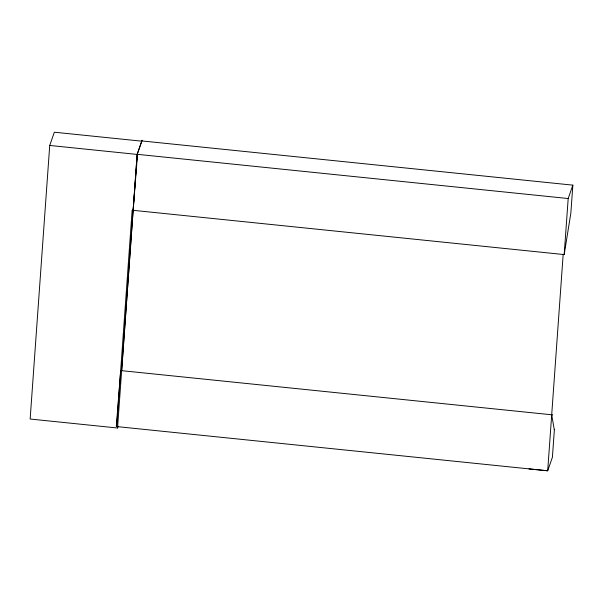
<?xml version="1.0" encoding="UTF-8"?>
<svg xmlns="http://www.w3.org/2000/svg" width="603" height="603" viewBox="0 0 603 603"><rect width="100%" height="100%" fill="white"/><g stroke="black" fill="none" stroke-linecap="round" stroke-linejoin="round"><path stroke-width="0.9" d="M141.728 141.17L54.338 132.208L49.725 145.451L30.15 419.032L117.547 428.002L118.158 426.238M117.547 428.002L137.115 154.421L141.818 140.929L572.85 185.144L570.845 213.153L564.182 254.541L563.172 254.436L547.69 470.792L528.944 468.908M121.678 370.664L137.16 154.308L568.192 198.53L572.85 185.144M568.192 198.53L564.182 254.579L132.14 210.213L116.658 426.57L547.69 470.792L552.401 457.27L554.406 429.268L554.27 429.653L551.7 414.781M116.304 426.532L120.668 370.566L552.71 414.887M133.15 210.319L137.59 153.358L142.157 140.228M49.725 145.451L137.115 154.421"/></g></svg>
